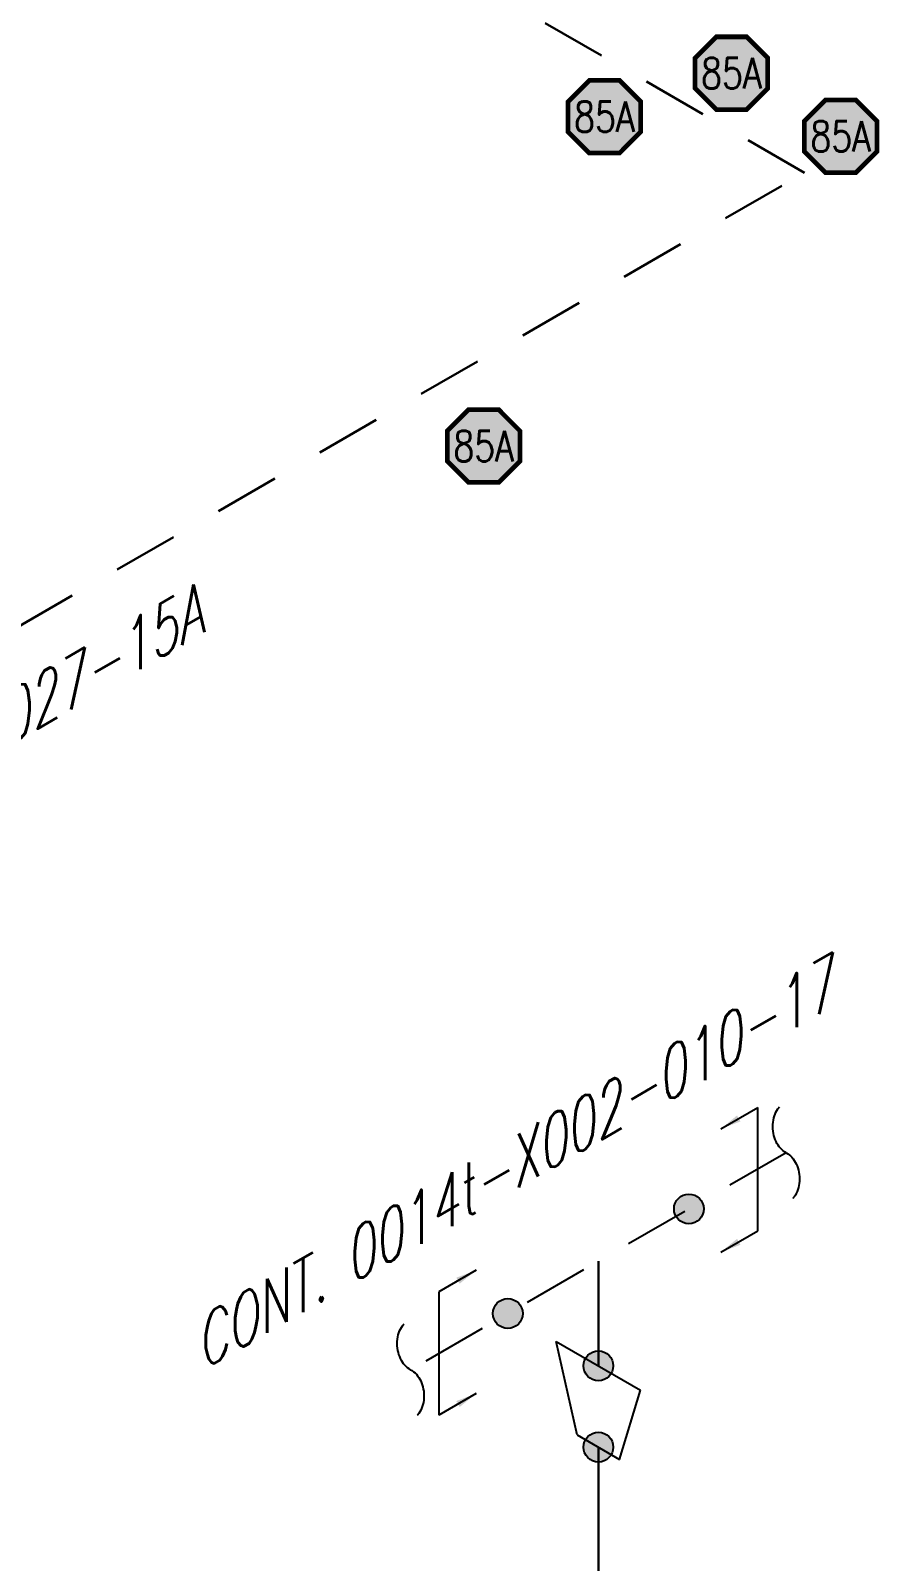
# Model space of a CAD drawing. Header units: inches. Extents: x 0.1 to 17.4, y 0.1 to 11.4.
# Drawn here: x 10.142 to 11.774, y 3.202 to 6.143 of the extents above; entities that cross this region are included whole.
import ezdxf
from ezdxf.enums import TextEntityAlignment as Align

# ---------------------------------------------------------------- set-up
doc = ezdxf.new("R2010")
doc.units = ezdxf.units.IN
doc.header["$MEASUREMENT"] = 0
doc.linetypes.add('HIDDEN2', pattern=[0.1875, 0.125, -0.0625])
for name, color, linetype in [('Continuation', 7, 'Continuous'), ('DL', 20, 'Continuous'), ('FITTINGS', 4, 'Continuous'), ('PART_PCML', 7, 'Continuous'), ('PIPE-ANNO', 150, 'HIDDEN2'), ('TEXT', 7, 'Continuous'), ('UNAS.PIPE', 251, 'Continuous'), ('WELD POINTS', 41, 'Continuous')]:
    doc.layers.add(name, color=color, linetype=linetype)
doc.layers.add('PIPE', color=7, linetype='Continuous', lineweight=30)
doc.styles.add('PART_Standard', font='romans', dxfattribs={"width": 0.8, "height": 0.09})
doc.styles.add('Richmond', font='arial.ttf')
doc.styles.add('SIMPLEX', font='ROMANS')
doc.dimstyles.new('Richmond', dxfattribs={"dimtxt": 0.18, "dimasz": 0.18, "dimexe": 0.18, "dimexo": 0.0625, "dimgap": 0.09, "dimtad": 0, "dimtih": 1, "dimtoh": 1, "dimdec": 4, "dimzin": 0, "dimdsep": 46, "dimtxsty": 'Richmond', "dimcen": 0.09, "dimadec": 0, "dimazin": 0, "dimtfac": 1, "dimtdec": 4, "dimtofl": 0, "dimtmove": 0, "dimatfit": 3, "dimfxl": 1, "dimtolj": 1, "dimtzin": 0, "dimarcsym": 0})

# ---------------------------------------------------------------- blocks, each defined once
blk = doc.blocks.new('1_BREAK-PIPE_PIPE_00')
at = {"color": 0, "linetype": 'ByBlock', "lineweight": -2}
for centre, major_axis in [((-0.0298, 0.0919), (0, -0.101)), ((0.0298, -0.0919), (0, 0.101))]:
    blk.add_ellipse(centre, major_axis=major_axis, ratio=0.711978, start_param=0.427466, end_param=3.141593, dxfattribs=at)
blk = doc.blocks.new('1_Tilde_00')
at = {"layer": 'PIPE-ANNO', "xscale": -0.5000000000000001, "yscale": 0.5, "zscale": 0.5}
blk.add_blockref('1_BREAK-PIPE_PIPE_00', (0, 0), dxfattribs=at)
blk = doc.blocks.new('2_REDUCER_THREAD_CONCENTRIC_30')
at = {"color": 0, "linetype": 'ByBlock', "lineweight": -2}
blk.add_wipeout([(0.0677, 0.0859), (-0.0677, 0.0547), (-0.0677, -0.1328), (0.0677, -0.0078)], dxfattribs=at)
for p, q in [((0.0677, 0.0859), (-0.0677, 0.0547)), ((0.0677, -0.0078), (0.0677, 0.0859)), ((-0.0677, -0.1328), (-0.0677, 0.0547)), ((0.0677, -0.0078), (-0.0677, -0.1328))]:
    blk.add_line(p, q, dxfattribs=at)
blk = doc.blocks.new('2_WELD_SINGLE_00')
at = {"linetype": 'ByBlock', "lineweight": -2}
h = blk.add_hatch(color=0, dxfattribs=at)
edge = h.paths.add_edge_path()
edge.add_arc((0, 0), 0.0143, 0, 360)
at = {"color": 0, "linetype": 'ByBlock', "lineweight": -2}
blk.add_circle((0, 0), 0.0143, dxfattribs=at)
blk = doc.blocks.new('1_Cont_30')
at = {"layer": 'Continuation', "style": 'PART_Standard', "oblique": 30, "width": 0.8}
blk.add_attdef('CONT', (0, 0), '', height=0.09, rotation=30, dxfattribs=at)
blk = doc.blocks.new('1_Text_30')
at = {"layer": 'TEXT', "style": 'PART_Standard', "oblique": 30, "width": 0.8}
blk.add_attdef('TEXT', (0, 0), '', height=0.09, rotation=30, dxfattribs=at)
blk = doc.blocks.new('PART_PCML')
blk.add_hatch(color=0).paths.add_polyline_path([(-0.0699, -0.029), (-0.029, -0.0699), (0.029, -0.0699), (0.0699, -0.029), (0.0699, 0.029), (0.029, 0.0699), (-0.029, 0.0699), (-0.0699, 0.029)])
at = {"color": 7, "const_width": 0.009}
blk.add_lwpolyline([(-0.0699, 0.029), (-0.029, 0.0699), (0.029, 0.0699), (0.0699, 0.029), (0.0699, -0.029), (0.029, -0.0699), (-0.029, -0.0699), (-0.0699, -0.029), (-0.0699, 0.029), (-0.029, 0.0699)], dxfattribs=at)
at = {"color": 18, "true_color": 0x000000}
blk.add_lwpolyline([(-0.029, 0.0699), (-0.0699, 0.029), (-0.0699, -0.029), (-0.029, -0.0699), (0.029, -0.0699), (0.0699, -0.029), (0.0699, 0.029), (0.029, 0.0699)], close=True, dxfattribs=at)
at = {"color": 7, "true_color": 0xffffff, "style": 'SIMPLEX', "width": 0.8, "flags": 1}
for tag, p in [('CIRCUIT', (-0.0939, 0.0889)), ('DM', (-0.0527, -0.1332)), ('TYPE', (-0.0749, -0.2043))]:
    blk.add_attdef(tag, p, '', height=0.0586, dxfattribs=at)
at = {"color": 7, "true_color": 0xffffff, "style": 'SIMPLEX', "width": 0.8}
blk.add_attdef('DMDISP', text='', height=0.0586, dxfattribs=at).set_placement((0, 0), align=Align.MIDDLE_CENTER)
blk = doc.blocks.new('*U48')
at = {"color": 20, "linetype": 'ByBlock', "ltscale": 0.7}
blk.add_line((0.0541, 0.1498), (0.0541, -0.0873), dxfattribs=at)
for points in [[(0.1257, 0.191), (0.0541, 0.1498)], [(0.1257, -0.0459), (0.0541, -0.0873)]]:
    blk.add_leader(points, dimstyle='Richmond', override={"dimasz": 0.04, "dimgap": 0.09, "dimtad": 0}, dxfattribs=at)
blk = doc.blocks.new('*U47')
at = {"color": 20, "linetype": 'ByBlock', "ltscale": 0.7}
blk.add_line((-0.0541, -0.1498), (-0.0541, 0.0873), dxfattribs=at)
for points in [[(-0.1257, 0.0459), (-0.0541, 0.0873)], [(-0.1257, -0.191), (-0.0541, -0.1498)]]:
    blk.add_leader(points, dimstyle='Richmond', override={"dimasz": 0.04, "dimgap": 0.09, "dimtad": 0}, dxfattribs=at)

msp = doc.modelspace()

# ---------------------------------------------------------------- linework, layer by layer
at = {"layer": 'PIPE', "linetype": 'HIDDEN2'}
for p, q in [((11.6293, 5.87), (6.6894, 8.722)), ((8.1651, 3.87), (11.6293, 5.87))]:
    msp.add_line(p, q, dxfattribs=at)
at = {"layer": 'PIPE'}
msp.add_line((11.2334, 3.0962), (11.2334, 3.7787), dxfattribs=at)
at = {"layer": 'UNAS.PIPE', "linetype": 'HIDDEN2'}
msp.add_line((11.5943, 3.9871), (10.8725, 3.5703), dxfattribs=at)

# ---------------------------------------------------------------- block references
msp.add_blockref('1_Text_30', (9.7495, 4.5674)).add_auto_attribs({'TEXT': '6"-P-0027-15A'})
at = {"layer": 'DL'}
for name, p in [('*U47', (11.5943, 3.9871)), ('*U48', (10.8725, 3.5703))]:
    msp.add_blockref(name, p, dxfattribs=at)
at = {"layer": 'PART_PCML', "color": 13}
for p in [(11.4892, 6.0612), (11.2451, 5.9776), (11.6992, 5.94), (11.0129, 5.3448)]:
    msp.add_blockref('PART_PCML', p, dxfattribs=at).add_auto_attribs({'DMDISP': '85A'})
at = {"layer": 'UNAS.PIPE', "rotation": 185.5079738379507}
for p in [(11.5943, 3.9871), (10.8725, 3.5703)]:
    msp.add_blockref('1_Tilde_00', p, dxfattribs=at)
at = {"layer": 'WELD POINTS', "xscale": 2, "yscale": 2}
for p in [(11.4074, 3.8792), (11.0594, 3.6783)]:
    msp.add_blockref('2_WELD_SINGLE_00', p, dxfattribs=at)

# ---------------------------------------------------------------- next in the draw order: block references
at = {"layer": 'FITTINGS', "rotation": 239.9999999999999}
msp.add_blockref('2_REDUCER_THREAD_CONCENTRIC_30', (11.2334, 3.4997), dxfattribs=at)

# ---------------------------------------------------------------- next in the draw order: block references
at = {"layer": 'Continuation'}
msp.add_blockref('1_Cont_30', (10.4711, 3.5684), dxfattribs=at).add_auto_attribs({'CONT': 'CONT. 0014t-X002-010-17'})
at = {"layer": 'WELD POINTS', "xscale": 2, "yscale": 2}
for p in [(11.2334, 3.5778), (11.2334, 3.4216)]:
    msp.add_blockref('2_WELD_SINGLE_00', p, dxfattribs=at)

doc.saveas('drawing.dxf')
